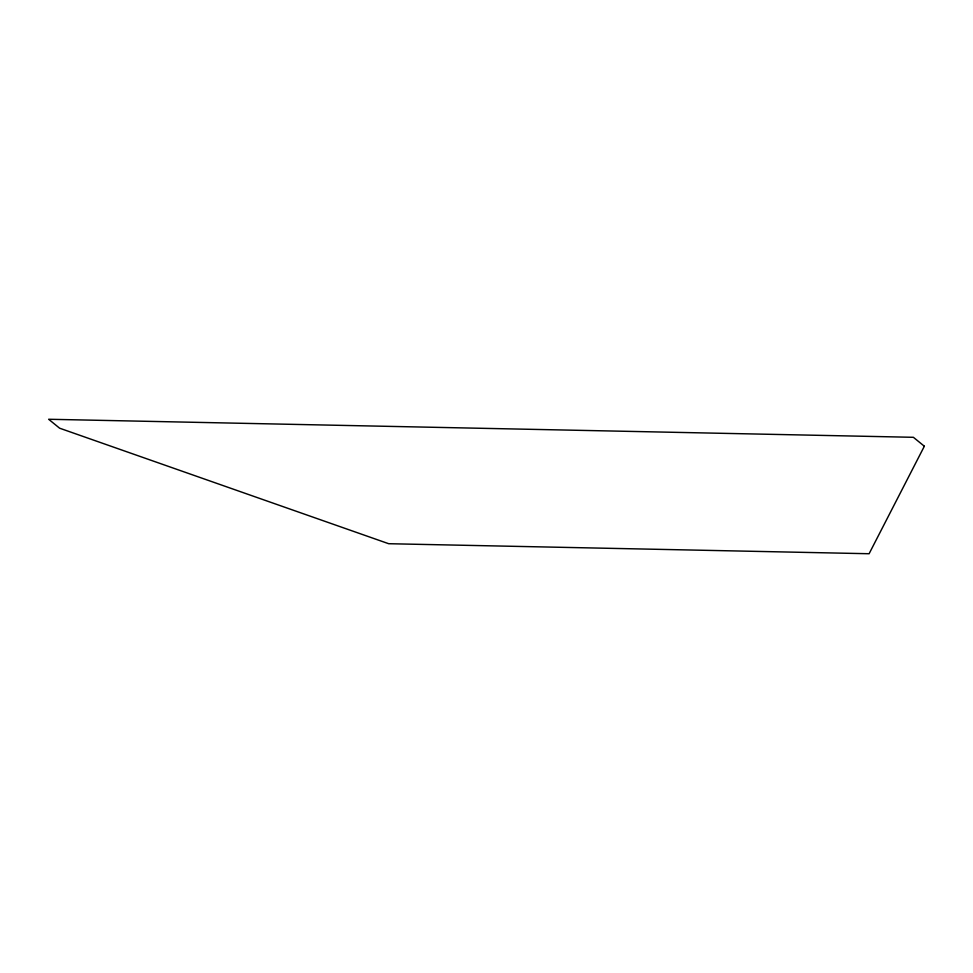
<?xml version="1.0" encoding="UTF-8"?>
<svg xmlns="http://www.w3.org/2000/svg" width="973" height="973" viewBox="0 0 973 973"><rect width="100%" height="100%" fill="white"/><g stroke="black" fill="none" stroke-linecap="round" stroke-linejoin="round"><path stroke-width="1.46" d="M924.35 446.23L869.108 553.734L388.689 543.712L59.608 428.193L48.65 419.266L913.392 437.303L924.35 446.23"/></g></svg>
